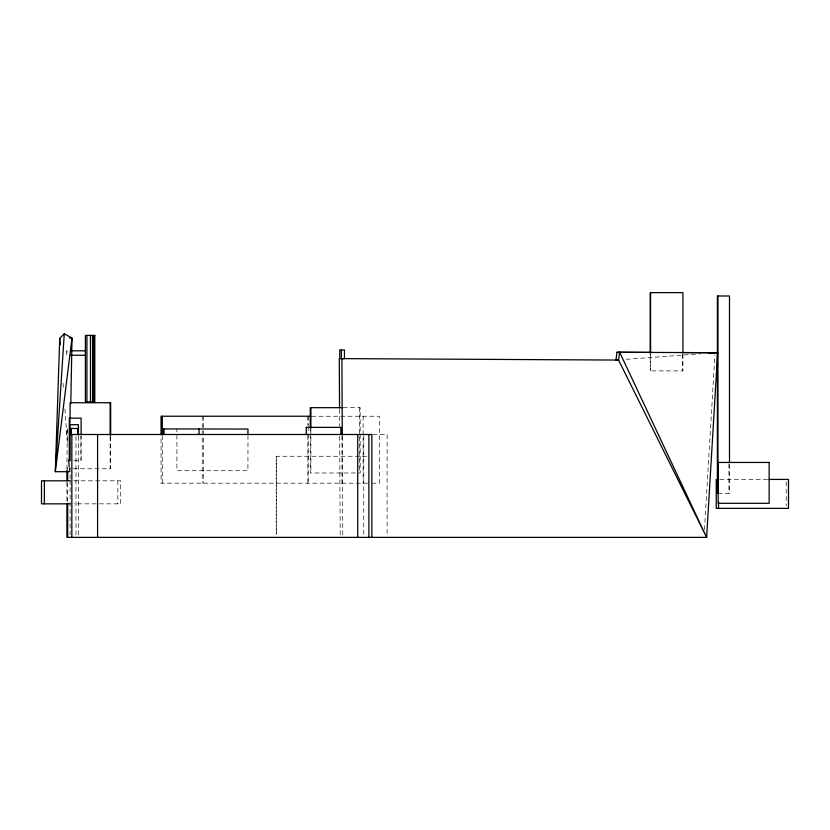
<?xml version="1.0" encoding="UTF-8"?>
<svg xmlns="http://www.w3.org/2000/svg" width="830" height="830" viewBox="0 0 830 830"><rect width="100%" height="100%" fill="white"/><g stroke="black" fill="none" stroke-linecap="round" stroke-linejoin="round"><path stroke-width="0.62" stroke-dasharray="4.15 3.11" d="M69.564 470.413L69.627 467.85M704.483 529.623L714.879 355.313M626.235 359.307L700.873 353.777M343.153 407.665L360.179 407.665L360.179 472.976L310.285 472.976L310.285 429.432M311.696 416.235L379.331 416.235L379.331 483.195L372.867 483.195M66.898 434.495L67.323 427.979L66.898 470.506M372.919 434.495L387.102 434.495L387.102 534.8M366.798 456.261L276.224 456.261L276.224 534.8M73.839 460.266L81.112 460.266L81.112 436.02M73.206 468.753L110.66 468.753L110.66 436.393M719.828 479.418L768.051 479.418M73.849 480.809L120.703 480.809L120.703 503.841L73.849 503.841M367.7 483.195L161.062 483.195L161.062 435.553M717.971 493.425L729.497 493.425L729.497 463.752M63.018 383.263L63.485 389.664M64.906 408.9L67.458 443.5M69.253 467.85L69.44 470.423M342.292 436.341L342.79 534.779M339.553 409.138L339.636 425.977M339.688 436.341L340.186 534.779M786.197 481.929L786.197 505.844M728.916 463.752L728.916 493.425M682.924 354.223L682.924 370.896L650.191 370.896L650.191 354.223M682.53 354.223L682.53 370.896M650.596 354.223L650.596 370.896M363.768 435.781L363.768 534.8M363.125 416.235L363.125 483.195M359.587 407.665L359.587 472.976M341.95 435.553L341.95 483.195M310.887 429.432L310.887 472.976M308.189 416.235L308.189 425.251M308.189 426.537L308.189 483.195M307.909 416.235L307.909 425.251M307.909 435.553L307.909 483.195M276.297 456.261L276.297 534.8M247.973 435.366L247.931 470.714L176.904 470.714L176.904 429.048M203.63 416.235L203.63 483.195M202.23 416.235L202.23 483.195M162.306 435.553L162.306 483.195M117.839 480.809L117.839 503.841M110.141 436.393L110.141 468.753M80.915 436.02L80.915 460.266M78.404 436.321L78.404 534.779M75.987 436.321L75.987 534.779M70.623 419.565L70.623 423.456M70.114 467.415L70.114 479.076M70.114 480.373L70.114 534.779M67.697 467.415L67.697 470.008M67.697 482.967L67.697 502.399M66.898 482.074L66.898 502.658M66.888 350.81L66.722 355.261L66.888 350.81"/><path stroke-width="1.25" d="M70.799 403.588L72.023 338.049L64.252 333.764M59.729 338.401L55.309 471.699L69.554 471.699M617.043 352.262L619.657 352.262L706.631 537.373L618.547 360.064L615.933 360.064L617.043 352.262L717.639 352.729L706.631 537.373L66.898 537.373L66.898 503.935M708.602 353.207L717.639 352.729M69.544 338.121L72.003 338.049L55.33 471.699L64.273 333.764L59.708 338.401L60.185 344.813M70.457 350.81L85.552 350.81M70.457 355.261L85.552 355.261M342.489 407.665L310.285 407.665L310.285 428.156M310.866 416.235L161.062 416.235L161.062 434.266M306.218 427.377L341.286 427.377L341.286 434.495M163.718 428.923L163.718 434.495L163.676 428.923L247.973 429.048L247.931 434.1M69.378 434.495L371.85 434.495L371.85 537.373M769.068 479.418L788.5 479.418L788.5 508.365L716.228 508.365L716.228 479.418M70.249 480.809L41.5 480.809L41.5 503.841L70.249 503.841M651.872 352.418L619.657 352.262L618.547 360.064L341.898 358.622L342.292 435.045M682.81 352.574L715.035 352.729M68.683 460.162L69.16 466.574M339.543 407.841L339.294 358.622L344.45 358.622L344.45 349.959L339.761 349.959L339.761 358.622M729.497 462.455L729.497 295.988L717.379 295.988L717.379 493.425L717.971 493.425L717.971 295.988M718.531 502.067L718.531 508.365M682.924 352.937L682.924 292.627L650.191 292.627L650.191 352.937M650.596 292.627L650.596 352.937M368.873 434.495L368.873 537.373M357.72 434.495L357.72 537.373M341.369 349.959L341.369 358.622M341.223 427.377L341.223 434.495M310.887 407.665L310.887 428.156M306.28 427.377L306.218 434.495M199.076 428.923L199.044 434.495M162.306 416.235L162.306 434.266M110.66 435.096L110.66 402.747L70.114 402.747L70.114 418.279M110.141 402.747L110.141 435.096M97.587 434.495L97.587 537.373M93.842 335.424L93.842 401.948M92.555 335.424L92.555 401.948M90.46 335.424L90.46 401.948M86.911 335.424L86.911 401.948M81.112 434.744L81.112 418.154L69.305 418.154L69.305 460.266M78.404 435.034L78.404 424.67L70.114 424.67L70.114 460.94M77.709 434.495L77.709 428.477L70.778 428.477L70.778 434.495M71.847 434.495L71.847 537.373M71.214 428.477L71.214 434.495M67.697 471.305L67.697 480.373M67.697 503.696L67.697 537.373M66.898 470.506L66.898 480.788M44.364 480.809L44.364 503.841M94.796 335.424L85.397 335.424L85.397 401.948L94.796 401.948L94.796 335.424M769.14 462.455L718.168 462.455L718.168 503.302L769.14 503.302L769.14 462.455"/></g></svg>
